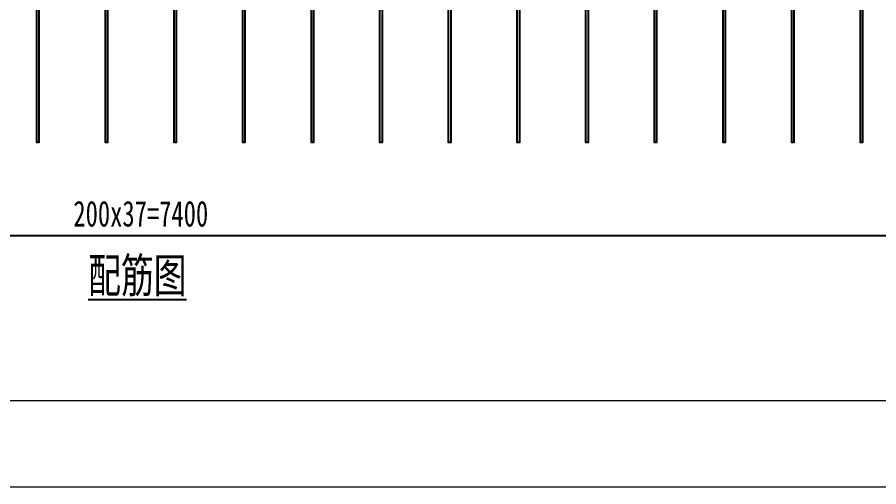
# Model space of a CAD drawing. Extents: x -524 to 129100, y -10500 to 1.
# Drawn here: x 95033 to 97543, y -10500 to -9132 of the extents above; entities that cross this region are included whole.
import ezdxf

# ---------------------------------------------------------------- set-up
doc = ezdxf.new("R2010")
doc.units = 0
doc.header["$LTSCALE"] = 250
doc.linetypes.add('BeePC_CENTER', pattern=[2, 1.25, -0.25, 0.25, -0.25])
doc.layers.get('0').update_dxf_attribs({"linetype": 'CONTINUOUS'})
doc.layers.get('Defpoints').update_dxf_attribs({"linetype": 'CONTINUOUS'})
doc.layers.add('BeePC-CCBZ', color=110, linetype='CONTINUOUS')
doc.layers.add('BeePC-GJ-LEVEL', color=141, linetype='CONTINUOUS')
doc.layers.add('G-ANNO-TTLB', color=7, linetype='CONTINUOUS', lineweight=9)
doc.layers.add('G-ANNO-TTLB-THIN', color=7, linetype='CONTINUOUS', lineweight=9)
doc.styles.add('BeePC_Dim', font='simfang.ttf', dxfattribs={"width": 0.7})
doc.styles.add('BeePC_Text', font='simfang.ttf', dxfattribs={"width": 0.7})
doc.dimstyles.new('BeePC_DIM_25_25', dxfattribs={"dimtxt": 75, "dimasz": 25, "dimexe": 25, "dimexo": 0, "dimgap": 25, "dimtad": 1, "dimdec": 0, "dimzin": 0, "dimdsep": 46, "dimtxsty": 'BeePC_Dim', "dimblk": 'ARCHTICK', "dimcen": 0, "dimdle": 25, "dimclrt": 7, "dimadec": 0, "dimazin": 0, "dimtfac": 1, "dimtdec": 0, "dimtix": 1, "dimtmove": 2, "dimatfit": 3, "dimfxl": 250, "dimfxlon": 1, "dimtfill": 1, "dimtolj": 1, "dimtzin": 0, "dimarcsym": 0})

# ---------------------------------------------------------------- blocks, each defined once
blk = doc.blocks.new('A2-嗡嗡 - A2_嗡嗡-493291-DB1详图')
at = {"layer": 'G-ANNO-TTLB'}
blk.add_line((586.5, -513), (27.5, -513), dxfattribs=at)
at = {"layer": 'G-ANNO-TTLB-THIN'}
blk.add_line((2.5, -523), (596.5, -523), dxfattribs=at)
blk = doc.blocks.new('_ArchTick')
at = {"color": 0, "linetype": 'ByBlock', "const_width": 0.5}
blk.add_lwpolyline([(-0.71, -0.71), (0.71, 0.71)], dxfattribs=at)
blk = doc.blocks.new('*D170')
at = {"layer": 'BeePC-CCBZ', "color": 0, "lineweight": -2, "transparency": 16777216}
for p, q in [((91692.6, -9568), (91692.6, -9793)), ((99092.6, -9568), (99092.6, -9793)), ((91667.6, -9768), (99117.6, -9768))]:
    blk.add_line(p, q, dxfattribs=at)
at = {"layer": 'Defpoints', "color": 0, "transparency": 16777216}
for p in [(91692.6, -7355), (99092.6, -7593.5), (99092.6, -9768)]:
    blk.add_point(p, dxfattribs=at)
at = {"layer": 'BeePC-CCBZ', "color": 0, "lineweight": -2, "transparency": 16777216, "xscale": 25, "yscale": 25, "zscale": 25, "rotation": 180}
blk.add_blockref('_ArchTick', (91692.6, -9768), dxfattribs=at)
at = {"layer": 'BeePC-CCBZ', "color": 0, "lineweight": -2, "transparency": 16777216, "xscale": 25, "yscale": 25, "zscale": 25}
blk.add_blockref('_ArchTick', (99092.6, -9768), dxfattribs=at)
at = {"layer": 'BeePC-CCBZ', "color": 7, "linetype": 'BeePC_CENTER', "transparency": 16777216, "insert": (95392.6, -9705), "char_height": 75, "attachment_point": 5, "style": 'BeePC_Dim', "bg_fill": 3, "box_fill_scale": 1.1, "bg_fill_color": 256, "bg_fill_true_color": 13158600, "bg_fill_transparency": 0}
blk.add_mtext('\\A1;200x37=7400', dxfattribs=at)
blk = doc.blocks.new('*D175')
at = {"layer": 'BeePC-CCBZ', "color": 0, "lineweight": -2, "transparency": 16777216}
for p, q in [((99604.8, -9031), (99604.8, -9521)), ((99404.8, -9056), (99629.8, -9056)), ((99404.8, -9496), (99629.8, -9496))]:
    blk.add_line(p, q, dxfattribs=at)
at = {"layer": 'Defpoints', "color": 0, "transparency": 16777216}
for p in [(95382.6, -9056), (91892.6, -9496), (99604.8, -9496)]:
    blk.add_point(p, dxfattribs=at)
at = {"layer": 'BeePC-CCBZ', "color": 0, "lineweight": -2, "transparency": 16777216, "xscale": 25, "yscale": 25, "zscale": 25}
for p, rotation in [((99604.8, -9056), 90), ((99604.8, -9496), 270)]:
    blk.add_blockref('_ArchTick', p, dxfattribs=dict(at, rotation=rotation))
at = {"layer": 'BeePC-CCBZ', "color": 7, "linetype": 'BeePC_CENTER', "transparency": 16777216, "insert": (99541.9, -9276), "char_height": 75, "attachment_point": 5, "rotation": 90, "style": 'BeePC_Dim', "bg_fill": 3, "box_fill_scale": 1.1, "bg_fill_color": 256, "bg_fill_true_color": 13158600, "bg_fill_transparency": 0}
blk.add_mtext('\\A1;440', dxfattribs=at)

msp = doc.modelspace()

# ---------------------------------------------------------------- block references
at = {"xscale": 25, "yscale": 25, "zscale": 25}
msp.add_blockref('A2-嗡嗡 - A2_嗡嗡-493291-DB1详图', (91337.5, 2575), dxfattribs=at)

# ---------------------------------------------------------------- next in the draw order: linework, layer by layer
at = {"layer": 'BeePC-GJ-LEVEL'}
for points in [[(95088.6, -6185), (95088.6, -9496), (95096.6, -9496), (95096.6, -6185)], [(95288.6, -6185), (95288.6, -9496), (95296.6, -9496), (95296.6, -6185)], [(95488.6, -6185), (95488.6, -9496), (95496.6, -9496), (95496.6, -6185)], [(95688.6, -6185), (95688.6, -9496), (95696.6, -9496), (95696.6, -6185)], [(95888.6, -6185), (95888.6, -9496), (95896.6, -9496), (95896.6, -6185)], [(96088.6, -6185), (96088.6, -9496), (96096.6, -9496), (96096.6, -6185)], [(96288.6, -6185), (96288.6, -9496), (96296.6, -9496), (96296.6, -6185)], [(96488.6, -6185), (96488.6, -9496), (96496.6, -9496), (96496.6, -6185)], [(96688.6, -6185), (96688.6, -9496), (96696.6, -9496), (96696.6, -6185)], [(96888.6, -6185), (96888.6, -9496), (96896.6, -9496), (96896.6, -6185)], [(97088.6, -6185), (97088.6, -9496), (97096.6, -9496), (97096.6, -6185)], [(97288.6, -6185), (97288.6, -9496), (97296.6, -9496), (97296.6, -6185)], [(97488.6, -6185), (97488.6, -9496), (97496.6, -9496), (97496.6, -6185)]]:
    msp.add_lwpolyline(points, dxfattribs=at)

# ---------------------------------------------------------------- next in the draw order: texts
at = {"insert": (95382.6, -9890), "char_height": 100, "attachment_point": 5, "style": 'BeePC_Text'}
msp.add_mtext('\\L配筋图\\o', dxfattribs=at)

# ---------------------------------------------------------------- next in the draw order: dimensions: what is measured, and where the dimension line sits
at = {"layer": 'BeePC-CCBZ'}
dim = msp.add_linear_dim(base=(99092.6, -9768), p1=(91692.6, -7355), p2=(99092.6, -7593.5), angle=0, text='200x37=7400', dimstyle='BeePC_DIM_25_25', override={"dimfxl": 200}, dxfattribs=at)
dim.commit()
dim.dimension.update_dxf_attribs({"geometry": '*D170', "text_midpoint": (95392.6, -9705)})

# ---------------------------------------------------------------- next in the draw order: dimensions: what is measured, and where the dimension line sits
dim = msp.add_linear_dim(base=(99604.8, -9496), p1=(95382.6, -9056), p2=(91892.6, -9496), angle=90, dimstyle='BeePC_DIM_25_25', override={"dimfxl": 200}, dxfattribs=at)
dim.commit()
dim.dimension.update_dxf_attribs({"geometry": '*D175', "text_midpoint": (99541.9, -9276)})

doc.saveas('drawing.dxf')
